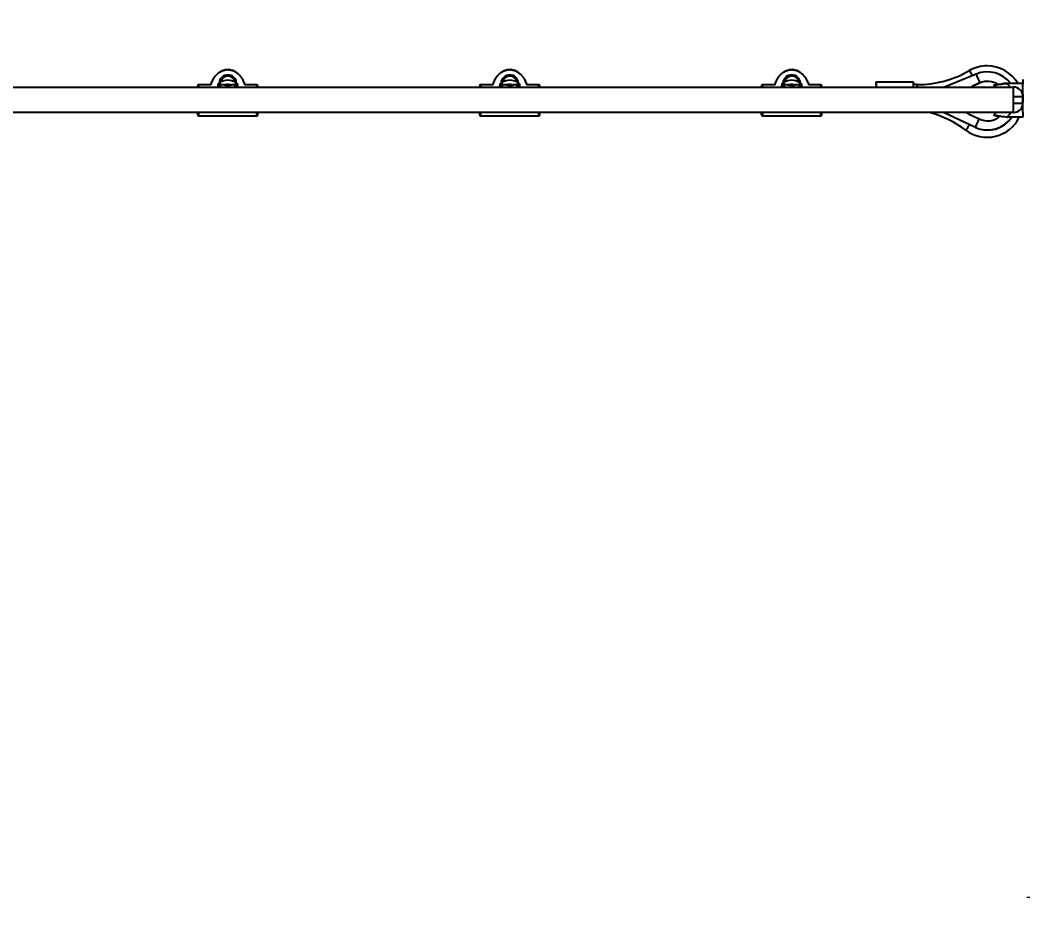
# Model space of a CAD drawing. Header units: millimetres. Extents: x -6755 to 6051, y -4026 to 4737.
# Drawn here: x 1274 to 2341, y -1979 to -1030 of the extents above; entities that cross this region are included whole.
import ezdxf

# ---------------------------------------------------------------- set-up
doc = ezdxf.new("R2010")
doc.units = ezdxf.units.MM
doc.layers.add('DIKOM_РАЗМЕР_ЗОНА', color=7, linetype='Continuous')
doc.layers.add('DIKOM_РАЗМЕР_ОБЪЕКТА', color=7, linetype='Continuous')
doc.styles.add('style1', font='arial.ttf', dxfattribs={"width": 0.8})
doc.dimstyles.new('1-50', dxfattribs={"dimtxt": 300, "dimasz": 200, "dimexe": 100, "dimexo": 0, "dimgap": 100, "dimtad": 1, "dimdec": 0, "dimtxsty": 'style1', "dimcen": 0, "dimclrd": 7, "dimclre": 7, "dimadec": 1, "dimazin": 2, "dimtfac": 1, "dimtdec": 0, "dimtmove": 0, "dimatfit": 3, "dimfxl": 0, "dimlwd": 25, "dimlwe": 18, "dimarcsym": 0})

# ---------------------------------------------------------------- blocks, each defined once
blk = doc.blocks.new('*D9')
at = {"layer": 'Defpoints', "color": 0, "transparency": 16777216}
for p in [(-5255, -1457), (3945, -1883.6), (-5255, -2467.3)]:
    blk.add_point(p, dxfattribs=at)
at = {"layer": 'DIKOM_РАЗМЕР_ОБЪЕКТА', "color": 7, "lineweight": 18, "transparency": 16777216}
for p, q in [((-5255, -1457), (-5255, -2567.3)), ((3945, -1883.6), (3945, -2567.3))]:
    blk.add_line(p, q, dxfattribs=at)
at = {"layer": 'DIKOM_РАЗМЕР_ОБЪЕКТА', "color": 7, "lineweight": 25, "transparency": 16777216}
blk.add_line((3745, -2467.3), (-5055, -2467.3), dxfattribs=at)
at = {"layer": 'DIKOM_РАЗМЕР_ОБЪЕКТА', "color": 7, "transparency": 16777216}
for points in [[(-5055, -2434), (-5055, -2500.6), (-5255, -2467.3)], [(3745, -2434), (3745, -2500.6), (3945, -2467.3)]]:
    blk.add_solid(points, dxfattribs=at)
at = {"layer": 'DIKOM_РАЗМЕР_ОБЪЕКТА', "color": 0, "transparency": 16777216, "insert": (-1405.6, -2214.1), "char_height": 300, "attachment_point": 5, "style": 'style1'}
blk.add_mtext('9200', dxfattribs=at)
blk = doc.blocks.new('*D10')
at = {"layer": 'Defpoints', "color": 0, "transparency": 16777216}
for p in [(161.4, 3237.1), (4805.7, 3237.1), (2345, -1962.9)]:
    blk.add_point(p, dxfattribs=at)
at = {"layer": 'DIKOM_РАЗМЕР_ОБЪЕКТА', "color": 7, "lineweight": 18, "transparency": 16777216}
for p, q in [((161.4, 3237.1), (4905.7, 3237.1)), ((2345, -1962.9), (4905.7, -1962.9))]:
    blk.add_line(p, q, dxfattribs=at)
at = {"layer": 'DIKOM_РАЗМЕР_ОБЪЕКТА', "color": 7, "lineweight": 25, "transparency": 16777216}
blk.add_line((4805.7, -1762.9), (4805.7, 3037.1), dxfattribs=at)
at = {"layer": 'DIKOM_РАЗМЕР_ОБЪЕКТА', "color": 7, "transparency": 16777216}
for points in [[(4772.4, 3037.1), (4839.1, 3037.1), (4805.7, 3237.1)], [(4772.4, -1762.9), (4839.1, -1762.9), (4805.7, -1962.9)]]:
    blk.add_solid(points, dxfattribs=at)
at = {"layer": 'DIKOM_РАЗМЕР_ОБЪЕКТА', "color": 0, "transparency": 16777216, "insert": (4552.6, 1252.1), "char_height": 300, "attachment_point": 5, "rotation": 90, "style": 'style1'}
blk.add_mtext('5200', dxfattribs=at)
blk = doc.blocks.new('*D11')
at = {"layer": 'Defpoints', "color": 0, "transparency": 16777216}
for p in [(-6755, -1512.9), (5445, -1512.9), (5445, -3926.5)]:
    blk.add_point(p, dxfattribs=at)
at = {"layer": 'DIKOM_РАЗМЕР_ЗОНА', "color": 7, "lineweight": 18, "transparency": 16777216}
for p, q in [((-6755, -1512.9), (-6755, -4026.5)), ((5445, -1512.9), (5445, -4026.5))]:
    blk.add_line(p, q, dxfattribs=at)
at = {"layer": 'DIKOM_РАЗМЕР_ЗОНА', "color": 7, "lineweight": 25, "transparency": 16777216}
blk.add_line((-6555, -3926.5), (5245, -3926.5), dxfattribs=at)
at = {"layer": 'DIKOM_РАЗМЕР_ЗОНА', "color": 7, "transparency": 16777216}
for points in [[(-6555, -3893.2), (-6555, -3959.8), (-6755, -3926.5)], [(5245, -3893.2), (5245, -3959.8), (5445, -3926.5)]]:
    blk.add_solid(points, dxfattribs=at)
at = {"layer": 'DIKOM_РАЗМЕР_ЗОНА', "color": 0, "transparency": 16777216, "insert": (-417.9, -3673.3), "char_height": 300, "attachment_point": 5, "style": 'style1'}
blk.add_mtext('12200', dxfattribs=at)
blk = doc.blocks.new('*D12')
at = {"layer": 'Defpoints', "color": 0, "transparency": 16777216}
for p in [(1320.9, 4737.1), (5951.4, 4737.1), (1809.4, -3462.9)]:
    blk.add_point(p, dxfattribs=at)
at = {"layer": 'DIKOM_РАЗМЕР_ЗОНА', "color": 7, "lineweight": 18, "transparency": 16777216}
for p, q in [((1320.9, 4737.1), (6051.4, 4737.1)), ((1809.4, -3462.9), (6051.4, -3462.9))]:
    blk.add_line(p, q, dxfattribs=at)
at = {"layer": 'DIKOM_РАЗМЕР_ЗОНА', "color": 7, "lineweight": 25, "transparency": 16777216}
blk.add_line((5951.4, -3262.9), (5951.4, 4537.1), dxfattribs=at)
at = {"layer": 'DIKOM_РАЗМЕР_ЗОНА', "color": 7, "transparency": 16777216}
for points in [[(5918, 4537.1), (5984.7, 4537.1), (5951.4, 4737.1)], [(5918, -3262.9), (5984.7, -3262.9), (5951.4, -3462.9)]]:
    blk.add_solid(points, dxfattribs=at)
at = {"layer": 'DIKOM_РАЗМЕР_ЗОНА', "color": 0, "transparency": 16777216, "insert": (5698.2, 975.1), "char_height": 300, "attachment_point": 5, "rotation": 90, "style": 'style1'}
blk.add_mtext('8200', dxfattribs=at)

msp = doc.modelspace()

# ---------------------------------------------------------------- linework, layer by layer
for p, q in [((1486.3, -1085.1), (1487.2, -1084.6)), ((1486.3, -1085.1), (1486.3, -1085.1)), ((1487.5, -1084.4), (1486.5, -1085)), ((1486.5, -1085), (1487, -1084.7)), ((1487.2, -1084.4), (1487.5, -1084.3)), ((1487.5, -1084.4), (1487.2, -1084.6)), ((1487.2, -1084.4), (1487.2, -1084.6)), ((1487.2, -1084.5), (1487.2, -1084.5)), ((1487.2, -1084.6), (1487.2, -1084.5)), ((1487.2, -1084.6), (1487.2, -1084.6)), ((1487.5, -1084.3), (1487.8, -1084.2)), ((1487.5, -1084.4), (1487.7, -1084.3)), ((1488.2, -1083.9), (1487.8, -1084.2)), ((1488.3, -1083.8), (1488.2, -1083.9)), ((1488.3, -1083.8), (1488.2, -1083.9)), ((1488.8, -1083.7), (1488.3, -1083.8)), ((1488.7, -1083.7), (1489.1, -1083.5)), ((1489.1, -1083.6), (1488.7, -1083.8)), ((1490.1, -1083.2), (1489, -1083.6)), ((1489.1, -1083.5), (1489.4, -1083.4)), ((1489.1, -1083.6), (1489.3, -1083.5)), ((1489.3, -1083.5), (1489.3, -1083.4)), ((1490.3, -1083.2), (1489.4, -1083.5)), ((1489.4, -1083.4), (1489.4, -1083.5)), ((1489.6, -1083.4), (1490.1, -1083.2)), ((1490.1, -1083.2), (1490.1, -1083.2)), ((1490.3, -1083.1), (1490.3, -1083.2)), ((1490.3, -1083.1), (1490.3, -1083.1)), ((1490.9, -1082.9), (1490.9, -1082.9)), ((1490.9, -1082.9), (1491, -1082.9)), ((1493.4, -1082.4), (1491.9, -1082.6)), ((1491.9, -1082.6), (1491.9, -1082.7)), ((1491.9, -1082.6), (1492, -1082.6)), ((1491.9, -1082.7), (1491.9, -1082.6)), ((1491.9, -1082.7), (1491.9, -1082.7)), ((1493.4, -1082.5), (1493.4, -1082.4)), ((1493.4, -1082.4), (1493.4, -1082.4)), ((1493.4, -1082.5), (1493.4, -1082.4)), ((1493.4, -1082.5), (1493.4, -1082.5)), ((1494.9, -1082.4), (1494.9, -1082.4)), ((1496, -1082.4), (1495, -1082.4)), ((1495.6, -1082.3), (1495.9, -1082.3)), ((1495.6, -1082.3), (1495.9, -1082.3)), ((1495.9, -1082.3), (1495.7, -1082.3)), ((1495.8, -1082.4), (1495.9, -1082.4)), ((1496, -1082.3), (1495.9, -1082.3)), ((1495.9, -1082.3), (1495.9, -1082.4)), ((1496, -1082.4), (1496, -1082.3)), ((1497.2, -1082.5), (1496.3, -1082.4)), ((1496.7, -1082.4), (1496.7, -1082.5)), ((1496.9, -1082.4), (1497.2, -1082.5)), ((1497.4, -1082.6), (1497.4, -1082.5)), ((1497.4, -1082.6), (1497.4, -1082.5)), ((1497.4, -1082.6), (1497.4, -1082.5)), ((1497.5, -1082.6), (1497.6, -1082.6)), ((1498.2, -1082.8), (1497.6, -1082.6)), ((1497.6, -1082.6), (1498.2, -1082.7)), ((1498.4, -1082.8), (1498.2, -1082.8)), ((1498.4, -1082.7), (1498.4, -1082.8)), ((1498.4, -1082.8), (1498.4, -1082.7)), ((1498.4, -1082.8), (1498.4, -1082.8)), ((1499.2, -1083), (1499.2, -1082.9)), ((1499.2, -1083), (1499.2, -1083)), ((1500.3, -1083.4), (1499.2, -1083)), ((1499.2, -1083), (1499.2, -1083)), ((1499.2, -1083), (1499.2, -1083)), ((1499.4, -1083), (1500.1, -1083.3)), ((1500.1, -1083.3), (1499.4, -1083.1)), ((1500.3, -1083.3), (1500.3, -1083.4)), ((1500.3, -1083.3), (1500.3, -1083.4)), ((1500.3, -1083.3), (1500.3, -1083.3)), ((1501, -1083.6), (1500.9, -1083.5)), ((1500.9, -1083.5), (1500.9, -1083.5)), ((1500.9, -1083.5), (1501.1, -1083.6)), ((1500.9, -1083.5), (1500.9, -1083.5)), ((1501.2, -1083.7), (1501, -1083.6)), ((1501.7, -1084), (1501.2, -1083.7)), ((1501.9, -1084.1), (1501.7, -1084)), ((1502, -1084.1), (1501.8, -1084)), ((1501.9, -1084), (1502, -1084.1)), ((1502.6, -1084.4), (1501.9, -1084.1)), ((1502, -1084), (1502, -1084.1)), ((1502, -1084), (1503.1, -1084.6)), ((1502.1, -1084.2), (1502, -1084.1)), ((1502.1, -1084.2), (1502.1, -1084)), ((1502.3, -1084.2), (1502.2, -1084.1)), ((1502.2, -1084.2), (1502.2, -1084.1)), ((1502.3, -1084.3), (1502.3, -1084.2)), ((1503.9, -1085.3), (1502.6, -1084.4)), ((1502.8, -1084.5), (1502.7, -1084.4)), ((1502.7, -1084.5), (1502.7, -1084.4)), ((1502.8, -1084.6), (1502.8, -1084.5)), ((1503.1, -1084.8), (1503.1, -1084.6)), ((1504.2, -1085.4), (1503.1, -1084.7)), ((1503.1, -1084.7), (1503.9, -1085.2)), ((1503.9, -1085.2), (1504, -1085.3)), ((1504, -1085.3), (1503.9, -1085.3)), ((1504.1, -1085.4), (1504, -1085.3)), ((1504, -1085.3), (1504.1, -1085.4)), ((1504.2, -1085.4), (1504.1, -1085.4)), ((1504.2, -1085.3), (1504.2, -1085.4)), ((1504.2, -1085.4), (1504.2, -1085.3)), ((1504.2, -1085.4), (1504.2, -1085.4)), ((1504.2, -1085.4), (1504.2, -1085.4)), ((1786.3, -1085.1), (1787.2, -1084.6)), ((1786.3, -1085.1), (1786.3, -1085.1)), ((1787.5, -1084.4), (1786.5, -1085)), ((1786.5, -1085), (1787, -1084.7)), ((1787.2, -1084.4), (1787.5, -1084.3)), ((1787.5, -1084.4), (1787.2, -1084.6)), ((1787.2, -1084.4), (1787.2, -1084.6)), ((1787.2, -1084.5), (1787.2, -1084.5)), ((1787.2, -1084.6), (1787.2, -1084.5)), ((1787.2, -1084.6), (1787.2, -1084.6)), ((1787.5, -1084.3), (1787.8, -1084.2)), ((1787.5, -1084.4), (1787.7, -1084.3)), ((1788.2, -1083.9), (1787.8, -1084.2)), ((1788.3, -1083.8), (1788.2, -1083.9)), ((1788.3, -1083.8), (1788.2, -1083.9)), ((1788.8, -1083.7), (1788.3, -1083.8)), ((1788.7, -1083.7), (1789.1, -1083.5)), ((1789.1, -1083.6), (1788.7, -1083.8)), ((1790.1, -1083.2), (1789, -1083.6)), ((1789.1, -1083.5), (1789.4, -1083.4)), ((1789.1, -1083.6), (1789.3, -1083.5)), ((1789.3, -1083.5), (1789.3, -1083.4)), ((1790.3, -1083.2), (1789.4, -1083.5)), ((1789.4, -1083.4), (1789.4, -1083.5)), ((1789.6, -1083.4), (1790.1, -1083.2)), ((1790.1, -1083.2), (1790.1, -1083.2)), ((1790.3, -1083.1), (1790.3, -1083.2)), ((1790.3, -1083.1), (1790.3, -1083.1)), ((1790.9, -1082.9), (1790.9, -1082.9)), ((1790.9, -1082.9), (1791, -1082.9)), ((1793.4, -1082.4), (1791.9, -1082.6)), ((1791.9, -1082.6), (1791.9, -1082.7)), ((1791.9, -1082.6), (1792, -1082.6)), ((1791.9, -1082.7), (1791.9, -1082.6)), ((1791.9, -1082.7), (1791.9, -1082.7)), ((1793.4, -1082.5), (1793.4, -1082.4)), ((1793.4, -1082.4), (1793.4, -1082.4)), ((1793.4, -1082.5), (1793.4, -1082.4)), ((1793.4, -1082.5), (1793.4, -1082.5)), ((1794.9, -1082.4), (1794.9, -1082.4)), ((1796, -1082.4), (1795, -1082.4)), ((1795.6, -1082.3), (1795.9, -1082.3)), ((1795.6, -1082.3), (1795.9, -1082.3)), ((1795.9, -1082.3), (1795.7, -1082.3)), ((1795.8, -1082.4), (1795.9, -1082.4)), ((1796, -1082.3), (1795.9, -1082.3)), ((1795.9, -1082.3), (1795.9, -1082.4)), ((1796, -1082.4), (1796, -1082.3)), ((1797.2, -1082.5), (1796.3, -1082.4)), ((1796.7, -1082.4), (1796.7, -1082.5)), ((1796.9, -1082.4), (1797.2, -1082.5)), ((1797.4, -1082.6), (1797.4, -1082.5)), ((1797.4, -1082.6), (1797.4, -1082.5)), ((1797.4, -1082.6), (1797.4, -1082.5)), ((1797.5, -1082.6), (1797.6, -1082.6)), ((1798.2, -1082.8), (1797.6, -1082.6)), ((1797.6, -1082.6), (1798.2, -1082.7)), ((1798.4, -1082.8), (1798.2, -1082.8)), ((1798.4, -1082.7), (1798.4, -1082.8)), ((1798.4, -1082.8), (1798.4, -1082.7)), ((1798.4, -1082.8), (1798.4, -1082.8)), ((1799.2, -1083), (1799.2, -1082.9)), ((1799.2, -1083), (1799.2, -1083)), ((1800.3, -1083.4), (1799.2, -1083)), ((1799.2, -1083), (1799.2, -1083)), ((1799.2, -1083), (1799.2, -1083)), ((1799.4, -1083), (1800.1, -1083.3)), ((1800.1, -1083.3), (1799.4, -1083.1)), ((1800.3, -1083.3), (1800.3, -1083.4)), ((1800.3, -1083.3), (1800.3, -1083.4)), ((1800.3, -1083.3), (1800.3, -1083.3)), ((1801, -1083.6), (1800.9, -1083.5)), ((1800.9, -1083.5), (1800.9, -1083.5)), ((1800.9, -1083.5), (1801.1, -1083.6)), ((1800.9, -1083.5), (1800.9, -1083.5)), ((1801.2, -1083.7), (1801, -1083.6)), ((1801.7, -1084), (1801.2, -1083.7)), ((1801.9, -1084.1), (1801.7, -1084)), ((1802, -1084.1), (1801.8, -1084)), ((1801.9, -1084), (1802, -1084.1)), ((1802.6, -1084.4), (1801.9, -1084.1)), ((1802, -1084), (1802, -1084.1)), ((1802, -1084), (1803.1, -1084.6)), ((1802.1, -1084.2), (1802, -1084.1)), ((1802.1, -1084.2), (1802.1, -1084)), ((1802.3, -1084.2), (1802.2, -1084.1)), ((1802.2, -1084.2), (1802.2, -1084.1)), ((1802.3, -1084.3), (1802.3, -1084.2)), ((1803.9, -1085.3), (1802.6, -1084.4)), ((1802.8, -1084.5), (1802.7, -1084.4)), ((1802.7, -1084.5), (1802.7, -1084.4)), ((1802.8, -1084.6), (1802.8, -1084.5)), ((1803.1, -1084.8), (1803.1, -1084.6)), ((1804.2, -1085.4), (1803.1, -1084.7)), ((1803.1, -1084.7), (1803.9, -1085.2)), ((1803.9, -1085.2), (1804, -1085.3)), ((1804, -1085.3), (1803.9, -1085.3)), ((1804.1, -1085.4), (1804, -1085.3)), ((1804, -1085.3), (1804.1, -1085.4)), ((1804.2, -1085.4), (1804.1, -1085.4)), ((1804.2, -1085.3), (1804.2, -1085.4)), ((1804.2, -1085.4), (1804.2, -1085.3)), ((1804.2, -1085.4), (1804.2, -1085.4)), ((1804.2, -1085.4), (1804.2, -1085.4)), ((2086.3, -1085.1), (2087.2, -1084.6)), ((2086.3, -1085.1), (2086.3, -1085.1)), ((2087.5, -1084.4), (2086.5, -1085)), ((2086.5, -1085), (2087, -1084.7)), ((2087.2, -1084.4), (2087.5, -1084.3)), ((2087.5, -1084.4), (2087.2, -1084.6)), ((2087.2, -1084.4), (2087.2, -1084.6)), ((2087.2, -1084.6), (2087.2, -1084.5)), ((2087.2, -1084.6), (2087.2, -1084.6)), ((2087.5, -1084.3), (2087.8, -1084.2)), ((2087.5, -1084.4), (2087.7, -1084.3)), ((2088.2, -1083.9), (2087.8, -1084.2)), ((2088.3, -1083.8), (2088.2, -1083.9)), ((2088.3, -1083.8), (2088.2, -1083.9)), ((2088.8, -1083.7), (2088.3, -1083.8)), ((2088.7, -1083.7), (2089.1, -1083.5)), ((2089.1, -1083.6), (2088.7, -1083.8)), ((2090.1, -1083.2), (2089, -1083.6)), ((2089.1, -1083.5), (2089.4, -1083.4)), ((2089.1, -1083.6), (2089.3, -1083.5)), ((2089.3, -1083.5), (2089.3, -1083.4)), ((2090.3, -1083.2), (2089.4, -1083.5)), ((2089.4, -1083.4), (2089.4, -1083.5)), ((2089.6, -1083.4), (2090.1, -1083.2)), ((2090.1, -1083.2), (2090.1, -1083.2)), ((2090.3, -1083.1), (2090.3, -1083.2)), ((2090.3, -1083.1), (2090.3, -1083.1)), ((2090.9, -1082.9), (2090.9, -1082.9)), ((2090.9, -1082.9), (2091, -1082.9)), ((2093.4, -1082.4), (2091.9, -1082.6)), ((2091.9, -1082.6), (2091.9, -1082.7)), ((2091.9, -1082.6), (2092, -1082.6)), ((2091.9, -1082.7), (2091.9, -1082.6)), ((2091.9, -1082.7), (2091.9, -1082.7)), ((2093.3, -1082.5), (2093.5, -1082.4)), ((2093.4, -1082.5), (2093.4, -1082.4)), ((2093.4, -1082.4), (2093.4, -1082.4)), ((2093.4, -1082.5), (2093.4, -1082.4)), ((2093.4, -1082.5), (2093.4, -1082.5)), ((2094.9, -1082.4), (2094.9, -1082.4)), ((2096, -1082.4), (2095, -1082.4)), ((2095.6, -1082.3), (2095.9, -1082.3)), ((2095.6, -1082.3), (2095.9, -1082.3)), ((2095.9, -1082.3), (2095.7, -1082.3)), ((2095.8, -1082.4), (2095.9, -1082.4)), ((2095.9, -1082.3), (2095.9, -1082.4)), ((2096, -1082.4), (2096, -1082.3)), ((2097.2, -1082.5), (2096.3, -1082.4)), ((2096.7, -1082.4), (2096.7, -1082.5)), ((2096.9, -1082.4), (2097.2, -1082.5)), ((2097.2, -1082.5), (2097.3, -1082.5)), ((2097.4, -1082.6), (2097.4, -1082.5)), ((2097.4, -1082.6), (2097.4, -1082.5)), ((2097.4, -1082.6), (2097.4, -1082.5)), ((2097.5, -1082.6), (2097.6, -1082.6)), ((2098.2, -1082.8), (2097.6, -1082.6)), ((2097.6, -1082.6), (2098.2, -1082.7)), ((2098.4, -1082.8), (2098.2, -1082.8)), ((2098.4, -1082.7), (2098.4, -1082.8)), ((2098.4, -1082.8), (2098.4, -1082.7)), ((2098.4, -1082.8), (2098.4, -1082.8)), ((2099.2, -1083), (2099.2, -1082.9)), ((2100.3, -1083.4), (2099.2, -1083)), ((2099.2, -1083), (2099.2, -1083)), ((2099.2, -1083), (2099.2, -1083)), ((2099.2, -1083), (2099.2, -1083)), ((2099.4, -1083), (2100.1, -1083.3)), ((2100.1, -1083.3), (2099.4, -1083.1)), ((2100.3, -1083.3), (2100.3, -1083.4)), ((2100.3, -1083.3), (2100.3, -1083.4)), ((2100.3, -1083.3), (2100.3, -1083.3)), ((2101, -1083.6), (2100.9, -1083.5)), ((2100.9, -1083.5), (2100.9, -1083.5)), ((2100.9, -1083.5), (2101.1, -1083.6)), ((2100.9, -1083.5), (2100.9, -1083.5)), ((2101.2, -1083.7), (2101, -1083.6)), ((2101.7, -1084), (2101.2, -1083.7)), ((2101.9, -1084.1), (2101.7, -1084)), ((2102, -1084.1), (2101.8, -1084)), ((2101.9, -1084), (2102, -1084.1)), ((2102.6, -1084.4), (2101.9, -1084.1)), ((2102, -1084), (2102, -1084.1)), ((2102, -1084), (2103.1, -1084.6)), ((2102.1, -1084.2), (2102, -1084.1)), ((2102.1, -1084.2), (2102.1, -1084)), ((2102.3, -1084.2), (2102.2, -1084.1)), ((2102.2, -1084.2), (2102.2, -1084.1)), ((2102.3, -1084.3), (2102.3, -1084.2)), ((2103.9, -1085.3), (2102.6, -1084.4)), ((2102.8, -1084.5), (2102.7, -1084.4)), ((2102.7, -1084.5), (2102.7, -1084.4)), ((2102.8, -1084.6), (2102.8, -1084.5)), ((2103.1, -1084.8), (2103.1, -1084.6)), ((2104.2, -1085.4), (2103.1, -1084.7)), ((2103.1, -1084.7), (2103.9, -1085.2)), ((2103.9, -1085.2), (2104, -1085.3)), ((2104, -1085.3), (2103.9, -1085.3)), ((2104.1, -1085.4), (2104, -1085.3)), ((2104, -1085.3), (2104.1, -1085.4)), ((2104.2, -1085.4), (2104.1, -1085.4)), ((2104.2, -1085.3), (2104.2, -1085.4)), ((2104.2, -1085.4), (2104.2, -1085.3)), ((2104.2, -1085.4), (2104.2, -1085.4)), ((2104.2, -1085.4), (2104.2, -1085.4)), ((2291.3, -1087.1), (2257.5, -1100.9)), ((1477.2, -1098.4), (1464, -1098.4)), ((1484.4, -1100.9), (1485, -1096.8)), ((1485, -1096.8), (1485.8, -1096.8)), ((1485, -1096.8), (1485.8, -1096.8)), ((1486.5, -1096.8), (1485.8, -1096.8)), ((1486.5, -1096.8), (1485.8, -1096.8)), ((1486.5, -1097.3), (1486.5, -1096.8)), ((1486.5, -1097.6), (1486.5, -1096.8)), ((1491.4, -1098.4), (1486.7, -1098.4)), ((1492.1, -1098.4), (1492.6, -1098.3)), ((1495, -1089.3), (1495, -1089.3)), ((1497.4, -1098.3), (1497.9, -1098.4)), ((1503.4, -1098.4), (1498.6, -1098.4)), ((1503.5, -1096.8), (1503.5, -1097.3)), ((1503.5, -1096.8), (1504.2, -1096.8)), ((1504.2, -1096.8), (1503.5, -1096.8)), ((1504.2, -1096.8), (1505, -1096.8)), ((1504.2, -1096.8), (1505, -1096.8)), ((1505, -1096.8), (1505.6, -1100.9)), ((1526, -1098.4), (1512.8, -1098.4)), ((1777.2, -1098.4), (1764, -1098.4)), ((1784.4, -1100.9), (1785, -1096.8)), ((1785, -1096.8), (1785.8, -1096.8)), ((1785, -1096.8), (1785.8, -1096.8)), ((1786.5, -1096.8), (1785.8, -1096.8)), ((1786.5, -1096.8), (1785.8, -1096.8)), ((1786.5, -1097.3), (1786.5, -1096.8)), ((1786.5, -1097.6), (1786.5, -1096.8)), ((1791.4, -1098.4), (1786.7, -1098.4)), ((1792.1, -1098.4), (1792.6, -1098.3)), ((1795, -1089.3), (1795, -1089.3)), ((1797.4, -1098.3), (1797.9, -1098.4)), ((1803.4, -1098.4), (1798.6, -1098.4)), ((1803.5, -1096.8), (1803.5, -1097.3)), ((1803.5, -1096.8), (1804.2, -1096.8)), ((1804.2, -1096.8), (1803.5, -1096.8)), ((1804.2, -1096.8), (1805, -1096.8)), ((1804.2, -1096.8), (1805, -1096.8)), ((1805, -1096.8), (1805.6, -1100.9)), ((1826, -1098.4), (1812.8, -1098.4)), ((2077.2, -1098.4), (2064, -1098.4)), ((2084.4, -1100.9), (2085, -1096.8)), ((2085, -1096.8), (2085.8, -1096.8)), ((2085, -1096.8), (2085.8, -1096.8)), ((2086.5, -1096.8), (2085.8, -1096.8)), ((2086.5, -1096.8), (2085.8, -1096.8)), ((2086.5, -1097.3), (2086.5, -1096.8)), ((2086.5, -1097.6), (2086.5, -1096.8)), ((2091.4, -1098.4), (2086.7, -1098.4)), ((2092.1, -1098.4), (2092.6, -1098.3)), ((2095, -1089.3), (2095, -1089.3)), ((2097.4, -1098.3), (2097.9, -1098.4)), ((2103.4, -1098.4), (2098.6, -1098.4)), ((2103.5, -1096.8), (2103.5, -1097.3)), ((2103.5, -1096.8), (2104.2, -1096.8)), ((2104.2, -1096.8), (2103.5, -1096.8)), ((2104.2, -1096.8), (2105, -1096.8)), ((2104.2, -1096.8), (2105, -1096.8)), ((2105, -1096.8), (2105.6, -1100.9)), ((2126, -1098.4), (2112.8, -1098.4)), ((2224.7, -1095.7), (2184.7, -1095.7)), ((2184.7, -1095.7), (2184.7, -1095.7)), ((2184.7, -1095.7), (2184.7, -1095.7)), ((2184.7, -1095.7), (2184.7, -1095.7)), ((2228.1, -1098.3), (2224.7, -1098.3)), ((2287.8, -1099.5), (2295.3, -1096.4)), ((2295.3, -1096.4), (2288.1, -1099.4)), ((2311.4, -1098.8), (2314.5, -1098.3)), ((2311.4, -1098.8), (2314.5, -1098.3)), ((2319.7, -1097.4), (2319.7, -1097.4)), ((2334, -1096.9), (2324.9, -1096.9)), ((2341, -1096.9), (2334, -1096.9)), ((2341, -1092.9), (2341, -1092.9)), ((2341, -1110.9), (2341, -1097.9)), ((959, -1100.9), (2331, -1100.9)), ((2076, -1100.9), (2076.2, -1100.9)), ((2083, -1100.9), (2331, -1100.9)), ((2331, -1117.9), (2331, -1110.9)), ((2331, -1110.9), (2341, -1110.9)), ((2331, -1117.9), (2341, -1117.9)), ((2341, -1127.9), (2341, -1117.9)), ((2331, -1127.9), (959, -1127.9)), ((2331, -1127.9), (2083, -1127.9)), ((2290.4, -1143.8), (2256.3, -1127.9)), ((2290.4, -1143.8), (2256.4, -1127.9)), ((2294.3, -1134.9), (2283.9, -1130)), ((1464, -1131.4), (1526, -1131.4)), ((1764, -1131.4), (1826, -1131.4)), ((2064, -1131.4), (2126, -1131.4)), ((2319.7, -1132.4), (2319.7, -1132.4)), ((2334, -1132.9), (2324.9, -1132.9)), ((2340.8, -1132.9), (2334, -1132.9)), ((2341, -1132.9), (2341, -1132.9)), ((2290.4, -1143.8), (2290.4, -1143.8))]:
    msp.add_line(p, q)
at = {"flags": 128}
for points in [[(1486.5, -1085), (1486.4, -1085.1), (1486.4, -1085.1), (1486.3, -1085.1), (1486.3, -1085.1), (1486.3, -1085.1)], [(1487.2, -1084.4), (1487.2, -1084.4), (1487.2, -1084.5), (1487.2, -1084.5)], [(1487.2, -1084.4), (1487.2, -1084.4), (1487.2, -1084.5), (1487.2, -1084.5)], [(1487.2, -1084.4), (1487.2, -1084.4), (1487.2, -1084.5), (1487.2, -1084.5)], [(1489.4, -1083.4), (1489.4, -1083.4), (1489.4, -1083.4), (1489.4, -1083.4)], [(1491, -1082.9), (1491.2, -1082.8), (1491.7, -1082.7), (1492, -1082.7)], [(1492.1, -1082.6), (1492, -1082.6), (1491.9, -1082.6)], [(1493.4, -1082.5), (1492.5, -1082.6), (1492, -1082.7)], [(1492.5, -1082.5), (1492.2, -1082.6), (1492.1, -1082.6)], [(1492.9, -1082.5), (1492.7, -1082.5), (1492.5, -1082.5)], [(1493.2, -1082.4), (1493, -1082.5), (1492.9, -1082.5)], [(1493.4, -1082.4), (1493.3, -1082.4), (1493.2, -1082.4)], [(1494.5, -1082.3), (1494.5, -1082.3), (1494.4, -1082.3)], [(1494.4, -1082.3), (1494.4, -1082.3), (1494.5, -1082.3)], [(1494.9, -1082.4), (1495.4, -1082.3), (1495.9, -1082.3)], [(1495, -1082.4), (1494.9, -1082.4), (1494.9, -1082.4), (1494.9, -1082.4), (1494.9, -1082.4), (1494.9, -1082.4), (1494.9, -1082.4), (1494.9, -1082.4)], [(1495.9, -1082.3), (1496, -1082.3), (1496, -1082.3), (1496, -1082.3)], [(1495.9, -1082.4), (1496, -1082.4), (1496, -1082.4), (1496, -1082.4)], [(1496, -1082.4), (1496.1, -1082.4), (1496.1, -1082.4)], [(1496.1, -1082.4), (1496.4, -1082.4), (1496.7, -1082.4)], [(1502.1, -1084), (1502, -1084), (1502, -1084)], [(1502.2, -1084.1), (1502.1, -1084.1), (1502.1, -1084)], [(1502.7, -1084.4), (1502.4, -1084.2), (1502.3, -1084.2)], [(1503.1, -1084.6), (1503.1, -1084.6), (1503.1, -1084.6), (1503.1, -1084.6)], [(1504.1, -1085.4), (1504.1, -1085.4), (1504.2, -1085.4)], [(1504.2, -1085.4), (1504.2, -1085.4), (1504.2, -1085.4)], [(1786.5, -1085), (1786.4, -1085.1), (1786.4, -1085.1), (1786.3, -1085.1), (1786.3, -1085.1), (1786.3, -1085.1)], [(1787.2, -1084.4), (1787.2, -1084.4), (1787.2, -1084.5), (1787.2, -1084.5)], [(1787.2, -1084.4), (1787.2, -1084.4), (1787.2, -1084.5), (1787.2, -1084.5)], [(1787.2, -1084.4), (1787.2, -1084.4), (1787.2, -1084.5), (1787.2, -1084.5)], [(1789.4, -1083.4), (1789.4, -1083.4), (1789.4, -1083.4), (1789.4, -1083.4)], [(1791, -1082.9), (1791.2, -1082.8), (1791.7, -1082.7), (1792, -1082.7)], [(1792.1, -1082.6), (1792, -1082.6), (1791.9, -1082.6)], [(1793.4, -1082.5), (1792.5, -1082.6), (1792, -1082.7)], [(1792.5, -1082.5), (1792.2, -1082.6), (1792.1, -1082.6)], [(1792.9, -1082.5), (1792.7, -1082.5), (1792.5, -1082.5)], [(1793.2, -1082.4), (1793, -1082.5), (1792.9, -1082.5)], [(1793.4, -1082.4), (1793.3, -1082.4), (1793.2, -1082.4)], [(1794.5, -1082.3), (1794.5, -1082.3), (1794.4, -1082.3)], [(1794.4, -1082.3), (1794.4, -1082.3), (1794.5, -1082.3)], [(1794.9, -1082.4), (1795.4, -1082.3), (1795.9, -1082.3)], [(1795, -1082.4), (1794.9, -1082.4), (1794.9, -1082.4), (1794.9, -1082.4), (1794.9, -1082.4), (1794.9, -1082.4), (1794.9, -1082.4), (1794.9, -1082.4)], [(1795.9, -1082.3), (1796, -1082.3), (1796, -1082.3), (1796, -1082.3)], [(1795.9, -1082.4), (1796, -1082.4), (1796, -1082.4), (1796, -1082.4)], [(1796, -1082.4), (1796.1, -1082.4), (1796.1, -1082.4)], [(1796.1, -1082.4), (1796.4, -1082.4), (1796.7, -1082.4)], [(1802.1, -1084), (1802, -1084), (1802, -1084)], [(1802.2, -1084.1), (1802.1, -1084.1), (1802.1, -1084)], [(1802.7, -1084.4), (1802.4, -1084.2), (1802.3, -1084.2)], [(1803.1, -1084.6), (1803.1, -1084.6), (1803.1, -1084.6), (1803.1, -1084.6)], [(1804.1, -1085.4), (1804.1, -1085.4), (1804.2, -1085.4)], [(1804.2, -1085.4), (1804.2, -1085.4), (1804.2, -1085.4)], [(2086.5, -1085), (2086.4, -1085.1), (2086.4, -1085.1), (2086.3, -1085.1), (2086.3, -1085.1), (2086.3, -1085.1)], [(2087.2, -1084.4), (2087.2, -1084.4), (2087.2, -1084.5), (2087.2, -1084.5)], [(2087.2, -1084.4), (2087.2, -1084.4), (2087.2, -1084.5), (2087.2, -1084.5)], [(2087.2, -1084.4), (2087.2, -1084.4), (2087.2, -1084.5), (2087.2, -1084.5)], [(2089.4, -1083.4), (2089.4, -1083.4), (2089.4, -1083.4), (2089.4, -1083.4)], [(2091, -1082.9), (2091.2, -1082.8), (2091.7, -1082.7), (2092, -1082.7)], [(2092.1, -1082.6), (2092, -1082.6), (2091.9, -1082.6)], [(2093.4, -1082.5), (2092.5, -1082.6), (2092, -1082.7)], [(2092.5, -1082.5), (2092.2, -1082.6), (2092.1, -1082.6)], [(2092.9, -1082.5), (2092.7, -1082.5), (2092.5, -1082.5)], [(2093.2, -1082.4), (2093, -1082.5), (2092.9, -1082.5)], [(2093.4, -1082.4), (2093.3, -1082.4), (2093.2, -1082.4)], [(2094.5, -1082.3), (2094.5, -1082.3), (2094.4, -1082.3)], [(2094.4, -1082.3), (2094.4, -1082.3), (2094.5, -1082.3)], [(2094.9, -1082.4), (2095.4, -1082.3), (2095.9, -1082.3)], [(2095, -1082.4), (2094.9, -1082.4), (2094.9, -1082.4), (2094.9, -1082.4), (2094.9, -1082.4), (2094.9, -1082.4), (2094.9, -1082.4), (2094.9, -1082.4)], [(2095.9, -1082.3), (2096, -1082.3), (2096, -1082.3), (2096, -1082.3), (2095.9, -1082.3)], [(2095.9, -1082.4), (2096, -1082.4), (2096, -1082.4), (2096, -1082.4)], [(2096, -1082.4), (2096.1, -1082.4), (2096.1, -1082.4)], [(2096.1, -1082.4), (2096.4, -1082.4), (2096.7, -1082.4)], [(2102.1, -1084), (2102, -1084), (2102, -1084)], [(2102.2, -1084.1), (2102.1, -1084.1), (2102.1, -1084)], [(2102.7, -1084.4), (2102.4, -1084.2), (2102.3, -1084.2)], [(2103.1, -1084.6), (2103.1, -1084.6), (2103.1, -1084.6), (2103.1, -1084.6)], [(2104.1, -1085.4), (2104.1, -1085.4), (2104.2, -1085.4)], [(2104.2, -1085.4), (2104.2, -1085.4), (2104.2, -1085.4)], [(2284, -1083.3), (2284.1, -1083.5), (2284.4, -1084), (2284.8, -1084.8), (2285.4, -1085.8), (2286.1, -1087), (2286.9, -1088.4), (2287.1, -1088.8)], [(1464, -1098.4), (1464, -1098.4), (1464, -1098.6), (1464, -1099.2), (1464, -1100.2), (1464, -1100.9)], [(1485, -1096.8), (1484.6, -1099.5), (1484.4, -1100.9)], [(1484.4, -1100.9), (1484.6, -1099.5), (1485, -1096.8)], [(1487.4, -1100.9), (1487.1, -1100.4), (1486.5, -1097.3)], [(1498.2, -1098.4), (1498.8, -1098.4), (1499, -1098.5), (1498.8, -1098.6), (1498.2, -1098.9), (1497.2, -1099.1), (1495.9, -1099.3), (1494.6, -1099.3), (1493.3, -1099.2), (1492.2, -1099), (1491.4, -1098.7), (1491, -1098.5), (1491, -1098.5), (1491.2, -1098.4), (1491.8, -1098.4)], [(1503.5, -1097.3), (1502.9, -1100.4), (1502.6, -1100.9)], [(1505.6, -1100.9), (1505.4, -1099.5), (1505, -1096.8)], [(1505, -1096.8), (1505.4, -1099.5), (1505.6, -1100.9)], [(1526, -1100.9), (1526, -1100.2), (1526, -1099.2), (1526, -1098.6), (1526, -1098.4), (1526, -1098.4)], [(1764, -1098.4), (1764, -1098.4), (1764, -1098.6), (1764, -1099.2), (1764, -1100.2), (1764, -1100.9)], [(1785, -1096.8), (1784.6, -1099.5), (1784.4, -1100.9)], [(1784.4, -1100.9), (1784.6, -1099.5), (1785, -1096.8)], [(1787.4, -1100.9), (1787.1, -1100.4), (1786.5, -1097.3)], [(1798.2, -1098.4), (1798.8, -1098.4), (1799, -1098.5), (1798.8, -1098.6), (1798.2, -1098.9), (1797.2, -1099.1), (1795.9, -1099.3), (1794.6, -1099.3), (1793.3, -1099.2), (1792.2, -1099), (1791.4, -1098.7), (1791, -1098.5), (1791, -1098.5), (1791.2, -1098.4), (1791.8, -1098.4)], [(1803.5, -1097.3), (1802.9, -1100.4), (1802.6, -1100.9)], [(1805.6, -1100.9), (1805.4, -1099.5), (1805, -1096.8)], [(1805, -1096.8), (1805.4, -1099.5), (1805.6, -1100.9)], [(1826, -1100.9), (1826, -1100.2), (1826, -1099.2), (1826, -1098.6), (1826, -1098.4), (1826, -1098.4)], [(2064, -1098.4), (2064, -1098.4), (2064, -1098.6), (2064, -1099.2), (2064, -1100.2), (2064, -1100.9)], [(2085, -1096.8), (2084.6, -1099.5), (2084.4, -1100.9)], [(2084.4, -1100.9), (2084.6, -1099.5), (2085, -1096.8)], [(2087.4, -1100.9), (2087.1, -1100.4), (2086.5, -1097.3)], [(2098.2, -1098.4), (2098.8, -1098.4), (2099, -1098.5), (2098.8, -1098.6), (2098.2, -1098.9), (2097.2, -1099.1), (2095.9, -1099.3), (2094.6, -1099.3), (2093.3, -1099.2), (2092.2, -1099), (2091.4, -1098.7), (2091, -1098.5), (2091, -1098.5), (2091.2, -1098.4), (2091.8, -1098.4)], [(2103.5, -1097.3), (2102.9, -1100.4), (2102.6, -1100.9)], [(2105.6, -1100.9), (2105.4, -1099.5), (2105, -1096.8)], [(2105, -1096.8), (2105.4, -1099.5), (2105.6, -1100.9)], [(2126, -1100.9), (2126, -1100.2), (2126, -1099.2), (2126, -1098.6), (2126, -1098.4), (2126, -1098.4)], [(2184.7, -1098.3), (2184.7, -1097.8), (2184.7, -1096.8), (2184.7, -1096.1), (2184.7, -1095.8), (2184.7, -1095.8), (2184.7, -1096.1), (2184.7, -1096.8), (2184.7, -1097.8), (2184.7, -1099.1), (2184.7, -1100.7), (2184.7, -1100.9)], [(2224.7, -1100.9), (2224.7, -1100.7), (2224.7, -1099.1), (2224.7, -1097.8), (2224.7, -1096.8), (2224.7, -1096.1), (2224.7, -1095.8), (2224.7, -1095.7)], [(2228.1, -1098.3), (2228.1, -1098.3), (2228.1, -1098.7), (2228.1, -1099.4), (2228.1, -1100.5), (2228.1, -1100.9)], [(2310.1, -1099), (2309.9, -1099.1), (2310, -1099.1), (2310.5, -1099), (2311.5, -1098.8), (2312.9, -1098.5), (2314.8, -1098.2), (2316.5, -1097.9), (2318.5, -1097.6), (2319.7, -1097.4)], [(2310, -1099.1), (2310.5, -1099), (2311.5, -1098.8), (2312.9, -1098.5), (2314.5, -1098.3)], [(2310, -1099.1), (2310.5, -1099), (2311.3, -1098.8)], [(2310, -1099.1), (2310.5, -1099), (2311.3, -1098.8)], [(2315.1, -1098.2), (2313, -1098.5), (2311.7, -1098.8), (2310.8, -1098.9), (2310.1, -1099)], [(2319.7, -1097.4), (2319.4, -1097.4), (2318.5, -1097.6), (2315.6, -1098.1), (2314.2, -1098.3), (2313.1, -1098.5), (2311.7, -1098.8), (2311.4, -1098.8), (2311.5, -1098.8), (2312, -1098.7), (2313, -1098.5), (2314.2, -1098.3), (2314.5, -1098.3)], [(2311.5, -1098.8), (2312, -1098.7), (2313, -1098.5), (2314.2, -1098.3), (2314.5, -1098.3)], [(2319.7, -1097.4), (2321.6, -1097.1), (2323.8, -1096.9)], [(2341, -1092.9), (2341, -1093), (2341, -1093.3), (2341, -1093.7), (2341, -1094.4), (2341, -1095.1), (2341, -1096), (2341, -1096.9), (2341, -1097.9)], [(1463, -1100.9), (1463, -1100), (1463, -1099.5)], [(1463, -1099.5), (1463, -1099.5), (1463, -1100), (1463, -1100.9)], [(1463, -1100.9), (1463, -1100.6), (1463, -1099.9), (1463, -1099.5)], [(1527, -1100.9), (1527, -1100.6), (1527, -1099.9), (1527, -1099.5), (1527, -1099.4)], [(1527, -1100.9), (1527, -1100), (1527, -1099.5), (1527, -1099.5)], [(1763, -1099.4), (1763, -1099.4), (1763, -1099.7), (1763, -1100.4), (1763, -1100.9)], [(1763, -1100.9), (1763, -1100.6), (1763, -1099.9), (1763, -1099.5)], [(1763, -1100.9), (1763, -1100), (1763, -1099.5)], [(1763, -1099.5), (1763, -1099.5), (1763, -1100), (1763, -1100.9)], [(1827, -1100.9), (1827, -1100.6), (1827, -1099.9), (1827, -1099.5), (1827, -1099.4)], [(1827, -1100.9), (1827, -1100), (1827, -1099.5), (1827, -1099.5)], [(2063, -1099.4), (2063, -1099.4), (2063, -1099.7), (2063, -1100.4), (2063, -1100.9)], [(2063, -1100.9), (2063, -1100.6), (2063, -1099.9), (2063, -1099.5)], [(2063, -1100.9), (2063, -1100), (2063, -1099.5)], [(2063, -1099.5), (2063, -1099.5), (2063, -1100), (2063, -1100.9)], [(2127, -1100.9), (2127, -1100.6), (2127, -1099.9), (2127, -1099.5), (2127, -1099.4)], [(2127, -1100.9), (2127, -1100), (2127, -1099.5), (2127, -1099.5)], [(2309.9, -1099.1), (2310.7, -1099.9), (2311.4, -1100.9)], [(2331, -1110.9), (2331, -1108.9), (2331, -1107.1), (2331, -1105.3), (2331, -1103.8), (2331, -1102.6), (2331, -1101.7), (2331, -1101.1), (2331, -1100.9)], [(2341, -1112.9), (2341, -1114.2), (2341, -1115.3), (2341, -1116.3), (2341, -1117), (2341, -1117.4), (2341, -1117.4), (2341, -1117), (2341, -1116.3), (2341, -1115.3), (2341, -1114.2), (2341, -1112.9), (2341, -1111.6), (2341, -1110.5), (2341, -1109.5), (2341, -1108.8), (2341, -1108.4), (2341, -1108.4), (2341, -1108.8), (2341, -1109.5), (2341, -1110.5), (2341, -1111.6), (2341, -1112.9)], [(2341, -1110.9), (2341, -1110.5), (2341, -1109.5), (2341, -1108.8), (2341, -1108.4), (2341, -1108.4), (2341, -1108.8), (2341, -1109.5), (2341, -1110.5), (2341, -1110.9)], [(2341, -1110.9), (2341, -1110.5), (2341, -1109.5), (2341, -1108.8), (2341, -1108.4), (2341, -1108.4), (2341, -1108.8), (2341, -1109.5), (2341, -1110.5), (2341, -1110.9)], [(2331, -1127.9), (2331, -1127.7), (2331, -1127.1), (2331, -1126.2), (2331, -1125), (2331, -1123.5), (2331, -1121.7), (2331, -1119.8), (2331, -1117.9)], [(1463, -1127.9), (1463, -1128.3), (1463, -1129.4), (1463, -1130.1), (1463, -1130.4), (1463, -1130.4)], [(1463, -1130.3), (1463, -1129.9), (1463, -1129.2), (1463, -1128.1), (1463, -1127.9)], [(1463, -1130.3), (1463, -1130.3), (1463, -1129.8), (1463, -1128.6), (1463, -1127.9)], [(1464, -1127.9), (1464, -1128.8), (1464, -1129.9), (1464, -1130.8), (1464, -1131.3), (1464, -1131.4)], [(1526, -1131.4), (1526, -1131.3), (1526, -1130.8), (1526, -1129.9), (1526, -1128.7), (1526, -1127.9)], [(1527, -1130.3), (1527, -1130.3), (1527, -1129.8), (1527, -1128.6), (1527, -1127.9)], [(1527, -1130.4), (1527, -1130.3), (1527, -1129.9), (1527, -1129.2), (1527, -1128.1), (1527, -1127.9)], [(1763, -1130.3), (1763, -1130.3), (1763, -1129.8), (1763, -1128.6), (1763, -1127.9)], [(1763, -1127.9), (1763, -1128.3), (1763, -1129.4), (1763, -1130.1), (1763, -1130.4), (1763, -1130.4)], [(1763, -1130.3), (1763, -1129.9), (1763, -1129.2), (1763, -1128.1), (1763, -1127.9)], [(1764, -1127.9), (1764, -1128.8), (1764, -1129.9), (1764, -1130.8), (1764, -1131.3), (1764, -1131.4)], [(1826, -1131.4), (1826, -1131.3), (1826, -1130.8), (1826, -1129.9), (1826, -1128.7), (1826, -1127.9)], [(1827, -1130.3), (1827, -1130.3), (1827, -1129.9), (1827, -1129.2), (1827, -1128.1), (1827, -1127.9)], [(1827, -1130.3), (1827, -1130.3), (1827, -1129.8), (1827, -1128.6), (1827, -1127.9)], [(2063, -1127.9), (2063, -1128.3), (2063, -1129.4), (2063, -1130.1), (2063, -1130.4), (2063, -1130.4)], [(2063, -1130.3), (2063, -1129.9), (2063, -1129.2), (2063, -1128.1), (2063, -1127.9)], [(2064, -1127.9), (2064, -1128.8), (2064, -1129.9), (2064, -1130.8), (2064, -1131.3), (2064, -1131.4)], [(2126, -1131.4), (2126, -1131.3), (2126, -1130.8), (2126, -1129.9), (2126, -1128.7), (2126, -1127.9)], [(2127, -1130.3), (2127, -1130.3), (2127, -1129.8), (2127, -1128.6), (2127, -1127.9)], [(2127, -1130.4), (2127, -1130.3), (2127, -1129.9), (2127, -1129.2), (2127, -1128.1), (2127, -1127.9)], [(2312.2, -1127.9), (2310.7, -1129.9), (2309.9, -1130.7)], [(2319.7, -1132.4), (2317.7, -1132.1), (2315.9, -1131.8), (2313, -1131.3), (2311.7, -1131), (2310.8, -1130.9), (2310.1, -1130.8), (2309.9, -1130.7), (2310.1, -1130.8)], [(2316.7, -1131.9), (2315.9, -1131.8), (2313, -1131.3), (2311.7, -1131), (2310.8, -1130.9), (2310.1, -1130.8), (2310.1, -1130.8)], [(2316.7, -1131.9), (2315.9, -1131.8), (2313, -1131.3), (2311.7, -1131), (2310.8, -1130.9), (2310.1, -1130.8), (2310.1, -1130.8)], [(2312.4, -1131.2), (2311.7, -1131), (2310.8, -1130.9), (2310.1, -1130.8), (2310.1, -1130.8)], [(2310.1, -1130.8), (2310.7, -1130.9), (2311.7, -1131), (2313.1, -1131.3), (2314.9, -1131.6), (2316.6, -1131.9), (2316.7, -1131.9)], [(2316.7, -1131.9), (2315.6, -1131.7), (2314.2, -1131.5), (2313.1, -1131.3), (2311.7, -1131), (2311.4, -1131), (2311.4, -1131)], [(2316.7, -1131.9), (2315.6, -1131.7), (2314.2, -1131.5), (2313.1, -1131.3), (2311.7, -1131), (2311.4, -1131), (2311.5, -1131), (2312, -1131.1), (2313, -1131.3), (2314.2, -1131.5), (2315.9, -1131.8), (2318.8, -1132.3), (2319.7, -1132.4)], [(2341, -1127.9), (2341, -1128.9), (2341, -1129.8), (2341, -1130.7), (2341, -1131.4), (2341, -1132.1), (2341, -1132.5), (2341, -1132.8), (2341, -1132.9)], [(2280.1, -1146.7), (2280.2, -1146.6), (2280.4, -1146.3), (2280.8, -1145.8), (2281.5, -1144.9), (2282.2, -1143.9), (2283.2, -1142.6), (2284.2, -1141.3), (2284.4, -1141)], [(2290.4, -1143.8), (2291.1, -1142), (2291.9, -1140.3), (2292.6, -1138.8), (2293.2, -1137.4), (2293.7, -1136.3), (2294.1, -1135.5), (2294.3, -1135), (2294.3, -1134.9)], [(2323.8, -1132.9), (2321.7, -1132.7), (2319.7, -1132.4)]]:
    msp.add_lwpolyline(points, dxfattribs=at)
for centre, radius, start, end in [((1495, -1097.2), 9.26, 2.6344, 177.3632), ((1486, -1084.3), 0.852, 291.2142, 306.6956), ((1486.6, -1083.8), 0.934, 296.766, 311.6378), ((1488.2, -1085.6), 1.55, 119.6872, 129.9276), ((1487, -1084.1), 0.434, 296.0508, 303.6365), ((1487, -1084.2), 0.433, 296.2277, 303.8463), ((1486.5, -1082.5), 2.15, 298.7058, 306.6115), ((1488.6, -1082.7), 1.02, 281.7757, 296.6613), ((1489.5, -1084.4), 0.961, 99.1482, 113.2306), ((1489.2, -1083.1), 0.358, 287.8617, 296.473), ((1489.2, -1083.2), 0.366, 288.1087, 296.5321), ((1489.2, -1082.4), 1.06, 281.4332, 292.6796), ((1490, -1082.8), 0.435, 278.3175, 306.7484), ((1489.9, -1082.6), 0.681, 284.7646, 303.2713), ((1489.5, -1070.3), 12.6, 276.4153, 281.2221), ((1490.6, -1062.9), 19.8, 278.1943, 281.0224), ((1491.8, -1067.9), 14.6, 276.6918, 280.1023), ((1496.3, -1078.4), 4.07, 266.2864, 270.9403), ((1496.3, -1086.7), 4.29, 81.5713, 84.6554), ((1497.1, -1083.3), 0.83, 75.8764, 84.9911), ((1497.6, -1081.8), 0.805, 248.2211, 262.7499), ((1497.5, -1082.3), 0.358, 238.5883, 272.1298), ((1498.4, -1082.1), 0.636, 253.1193, 271.3833), ((1498.4, -1082.2), 0.603, 253.4134, 272.484), ((1499.5, -1082.7), 0.37, 231.5812, 265.3732), ((1499.7, -1082.2), 0.91, 241.7638, 255.2033), ((1500.4, -1082.7), 0.711, 247.2551, 263.9578), ((1500.4, -1082.7), 0.649, 245.6443, 264.0175), ((1444.1, -1189), 119.8, 61.1588, 61.6187), ((1504.1, -1082.4), 2.46, 238.3884, 244.8886), ((1795, -1097.2), 9.26, 2.6344, 177.3632), ((1786, -1084.3), 0.852, 291.2142, 306.6956), ((1786.6, -1083.8), 0.934, 296.766, 311.6378), ((1788.2, -1085.6), 1.55, 119.6872, 129.9276), ((1787, -1084.1), 0.434, 296.0507, 303.6366), ((1787, -1084.2), 0.433, 296.2277, 303.8462), ((1786.5, -1082.5), 2.15, 298.7058, 306.6115), ((1788.6, -1082.7), 1.02, 281.7757, 296.6613), ((1789.5, -1084.4), 0.961, 99.1482, 113.2306), ((1789.2, -1083.1), 0.358, 287.8618, 296.4729), ((1789.2, -1083.2), 0.366, 288.1086, 296.5322), ((1789.2, -1082.4), 1.06, 281.4332, 292.6796), ((1790, -1082.8), 0.435, 278.3175, 306.7484), ((1789.9, -1082.6), 0.681, 284.7646, 303.2713), ((1789.5, -1070.3), 12.6, 276.4153, 281.2221), ((1790.6, -1062.9), 19.8, 278.1943, 281.0224), ((1791.8, -1067.9), 14.6, 276.6918, 280.1023), ((1796.3, -1078.4), 4.07, 266.2864, 270.9403), ((1796.3, -1086.7), 4.29, 81.5713, 84.6554), ((1797.1, -1083.3), 0.83, 75.8764, 84.9911), ((1797.6, -1081.8), 0.805, 248.2211, 262.7498), ((1797.5, -1082.3), 0.358, 238.5883, 272.1298), ((1798.4, -1082.1), 0.636, 253.1193, 271.3833), ((1798.4, -1082.2), 0.603, 253.4134, 272.484), ((1799.5, -1082.7), 0.37, 231.5811, 265.3732), ((1799.7, -1082.2), 0.91, 241.7638, 255.2033), ((1800.4, -1082.7), 0.711, 247.2551, 263.9578), ((1800.4, -1082.7), 0.649, 245.6443, 264.0175), ((1744.1, -1189), 119.8, 61.1588, 61.6187), ((1804.1, -1082.4), 2.46, 238.3884, 244.8886), ((2095, -1097.2), 9.26, 2.6344, 177.3632), ((2086, -1084.3), 0.852, 291.2142, 306.6956), ((2086.6, -1083.8), 0.934, 296.766, 311.6378), ((2088.2, -1085.6), 1.55, 119.6872, 129.9276), ((2087, -1084.1), 0.434, 296.0508, 303.6365), ((2087, -1084.2), 0.433, 296.2277, 303.8462), ((2086.5, -1082.5), 2.15, 298.7058, 306.6115), ((2088.6, -1082.7), 1.02, 281.7757, 296.6613), ((2089.5, -1084.4), 0.961, 99.1482, 113.2306), ((2089.2, -1083.1), 0.358, 287.8618, 296.4729), ((2089.2, -1083.2), 0.366, 288.1088, 296.532), ((2089.2, -1082.4), 1.06, 281.4332, 292.6796), ((2090, -1082.8), 0.435, 278.3175, 306.7483), ((2089.9, -1082.6), 0.681, 284.7645, 303.2713), ((2089.5, -1070.3), 12.6, 276.4153, 281.2221), ((2090.6, -1062.9), 19.8, 278.1943, 281.0224), ((2091.8, -1067.9), 14.6, 276.6918, 280.1023), ((2096.3, -1078.4), 4.07, 266.2864, 270.9403), ((2096.3, -1086.7), 4.29, 81.5713, 84.6554), ((2097.1, -1083.3), 0.83, 75.8764, 84.9911), ((2097.6, -1081.8), 0.805, 248.2211, 262.7499), ((2097.5, -1082.3), 0.358, 238.5882, 272.1299), ((2098.4, -1082.1), 0.636, 253.1193, 271.3833), ((2098.4, -1082.2), 0.603, 253.4134, 272.484), ((2099.5, -1082.7), 0.37, 231.5812, 265.3731), ((2099.7, -1082.2), 0.91, 241.7638, 255.2033), ((2100.4, -1082.7), 0.711, 247.2551, 263.9578), ((2100.4, -1082.7), 0.649, 245.6443, 264.0175), ((2044.1, -1189), 119.8, 61.1588, 61.6187), ((2104.1, -1082.4), 2.46, 238.3884, 244.8886), ((2228.1, -986.3), 112, 270, 299.9264), ((2302.9, -1116.3), 38, 90, 119.9264), ((2303.3, -1115.7), 31, 37.2429, 112.6894), ((2047, -1196.8), 267.8, 22.0326, 24.1925), ((2302.9, -1116.3), 38, 30.8161, 90), ((1464, -1099.4), 1, 90, 180), ((1464, -1099.4), 1, 90, 180), ((1494.4, -1097.1), 8.69, 177.6851, 205.9274), ((1495, -1097.3), 8.5, 3.3723, 176.6277), ((1495, -1110.2), 16.6, 59.5131, 120.2098), ((1495, -1097.3), 8, 12.0417, 167.9581), ((1495, -1097.3), 8, 90.0009, 167.9582), ((1495, -1097.3), 8, 89.9756, 167.4858), ((1491.9, -1095.9), 2.49, 267.2108, 284.3502), ((1495, -1109.7), 11.6, 77.9166, 102.0845), ((1495, -1097.3), 8, 12.5046, 90.0395), ((1498.1, -1095.9), 2.49, 255.6498, 272.7892), ((1497.3, -1097.6), 6.97, 330.3869, 6.3568), ((1526, -1099.4), 1, 0, 90), ((1526, -1099.4), 1, 0, 90), ((1764, -1099.4), 1, 90, 180), ((1764, -1099.4), 1, 90, 180), ((1794.4, -1097.1), 8.69, 177.6851, 205.9274), ((1795, -1097.3), 8.5, 3.3723, 176.6277), ((1795, -1110.2), 16.6, 59.5131, 120.2099), ((1795, -1097.3), 8, 12.0422, 167.9581), ((1795, -1097.3), 8, 90.0009, 167.9583), ((1795, -1097.3), 8, 89.9756, 167.4859), ((1791.9, -1095.9), 2.49, 267.2108, 284.3502), ((1795, -1109.7), 11.6, 77.9166, 102.0845), ((1795, -1097.3), 8, 12.5046, 90.0395), ((1798.1, -1095.9), 2.49, 255.6498, 272.7892), ((1797.3, -1097.6), 6.97, 330.3869, 6.3568), ((1826, -1099.4), 1, 0, 90), ((2064, -1099.4), 1, 90, 180), ((2064, -1099.4), 1, 90, 180), ((2094.4, -1097.1), 8.69, 177.6851, 205.9274), ((2095, -1097.3), 8.5, 3.3723, 176.6277), ((2095, -1110.2), 16.6, 59.5131, 120.2099), ((2095, -1097.3), 8, 12.0422, 167.9581), ((2095, -1097.3), 8, 90.0009, 167.9583), ((2095, -1097.3), 8, 89.9756, 167.4858), ((2091.9, -1095.9), 2.49, 267.2108, 284.3502), ((2095, -1109.7), 11.6, 77.9166, 102.0845), ((2095, -1097.3), 8, 12.5047, 90.0395), ((2098.1, -1095.9), 2.49, 255.6498, 272.7892), ((2097.3, -1097.6), 6.97, 330.3869, 6.3568), ((2126, -1099.4), 1, 0, 90), ((2126, -1099.4), 1, 0, 90), ((2303.3, -1115.8), 21, 57.4684, 112.2644), ((2324.9, -1126.9), 30, 90, 100), ((2324.9, -1126.9), 30, 90, 92.0988), ((2228.1, -986.3), 128, 296.4346, 298.0282), ((2331, -1110.9), 10, 0, 90), ((2331, -1117.9), 10, 270, 0), ((1464, -1130.4), 1, 180, 270), ((1464, -1130.4), 1, 180, 270), ((1526, -1130.4), 1, 270, 0), ((1526, -1130.4), 1, 270, 0), ((1764, -1130.4), 1, 180, 270), ((1826, -1130.4), 1, 270, 0), ((2064, -1130.4), 1, 180, 270), ((2126, -1130.4), 1, 270, 0), ((2126, -1130.4), 1, 270, 0), ((2212.9, -1236.3), 112, 53.1301, 75.3998), ((2212.9, -1236.3), 128, 55.7719, 57.8594), ((2302.9, -1116.3), 38, 233.1301, 334.0005), ((2303.3, -1115.6), 31, 245.3273, 326.1777), ((2303.3, -1115.7), 31, 245.3273, 326.2202), ((2303.3, -1115.8), 21, 244.9049, 309.9233), ((2324.9, -1102.9), 30, 267.9378, 270)]:
    msp.add_arc(centre, radius, start, end)
for points, knots in [([(1477.2, -1098.4), (1477.2, -1098.2), (1477.6, -1096.5), (1478.9, -1093.6), (1481, -1090), (1483.4, -1087.1), (1485.4, -1085.7), (1486.3, -1085)], [0, 0, 0, 0, 0.031069, 0.319839, 0.56109, 0.788687, 1, 1, 1, 1]), ([(1504.2, -1085.3), (1505, -1086), (1506.8, -1087.4), (1509.1, -1090.2), (1511.2, -1093.7), (1512.4, -1096.5), (1512.8, -1098.2), (1512.8, -1098.4)], [0, 0, 0, 0, 0.208819, 0.432473, 0.668515, 0.967799, 1, 1, 1, 1]), ([(1777.2, -1098.4), (1777.2, -1098.2), (1777.6, -1096.5), (1778.9, -1093.6), (1781, -1090), (1783.4, -1087.1), (1785.4, -1085.7), (1786.3, -1085)], [0, 0, 0, 0, 0.031069, 0.319839, 0.56109, 0.788687, 1, 1, 1, 1]), ([(1804.2, -1085.3), (1805, -1086), (1806.8, -1087.4), (1809.1, -1090.2), (1811.2, -1093.7), (1812.4, -1096.5), (1812.8, -1098.2), (1812.8, -1098.4)], [0, 0, 0, 0, 0.208819, 0.432473, 0.668515, 0.967799, 1, 1, 1, 1]), ([(2077.2, -1098.4), (2077.2, -1098.2), (2077.6, -1096.5), (2078.9, -1093.6), (2081, -1090), (2083.4, -1087.1), (2085.4, -1085.7), (2086.3, -1085)], [0, 0, 0, 0, 0.031069, 0.319839, 0.56109, 0.788687, 1, 1, 1, 1]), ([(2104.2, -1085.3), (2105, -1086), (2106.8, -1087.4), (2109.1, -1090.2), (2111.2, -1093.7), (2112.4, -1096.5), (2112.8, -1098.2), (2112.8, -1098.4)], [0, 0, 0, 0, 0.208819, 0.432473, 0.668515, 0.967799, 1, 1, 1, 1]), ([(2328.1, -1127.9), (2327.9, -1128.2), (2326.6, -1130.1), (2325.1, -1131.6), (2323.8, -1132.9)], [0, 0, 0, 0, 0.18802, 1, 1, 1, 1])]:
    msp.add_open_spline(points, degree=3, knots=knots)
for points in [[(1490.3, -1083.1), (1490.9, -1082.9)], [(1494.5, -1082.3), (1495, -1082.3)], [(1495, -1082.3), (1495.7, -1082.3)], [(1498.4, -1082.7), (1499.2, -1082.9)], [(1500.3, -1083.3), (1500.9, -1083.5)], [(1790.3, -1083.1), (1790.9, -1082.9)], [(1794.5, -1082.3), (1795, -1082.3)], [(1795, -1082.3), (1795.7, -1082.3)], [(1798.4, -1082.7), (1799.2, -1082.9)], [(1800.3, -1083.3), (1800.9, -1083.5)], [(2090.3, -1083.1), (2090.9, -1082.9)], [(2094.5, -1082.3), (2095, -1082.3)], [(2095, -1082.3), (2095.7, -1082.3)], [(2098.4, -1082.7), (2099.2, -1082.9)], [(2100.3, -1083.3), (2100.9, -1083.5)], [(2323.8, -1096.9), (2327.4, -1100.9)]]:
    msp.add_open_spline(points, degree=1)

# ---------------------------------------------------------------- dimensions: what is measured, and where the dimension line sits
at = {"layer": 'DIKOM_РАЗМЕР_ЗОНА'}
dim = msp.add_linear_dim(base=(5951.4, 4737.1), p1=(1809.4, -3462.9), p2=(1320.9, 4737.1), angle=90, dimstyle='1-50', dxfattribs=at)
dim.commit()
dim.dimension.update_dxf_attribs({"geometry": '*D12', "text_midpoint": (5951.4, 975.1), "dimtype": 160})
dim = msp.add_linear_dim(base=(5445, -3926.5), p1=(-6755, -1512.9), p2=(5445, -1512.9), dimstyle='1-50', dxfattribs=at)
dim.commit()
dim.dimension.update_dxf_attribs({"geometry": '*D11', "text_midpoint": (-417.9, -3926.5), "dimtype": 160})
at = {"layer": 'DIKOM_РАЗМЕР_ОБЪЕКТА'}
dim = msp.add_linear_dim(base=(4805.7, 3237.1), p1=(2345, -1962.9), p2=(161.4, 3237.1), angle=90, dimstyle='1-50', dxfattribs=at)
dim.commit()
dim.dimension.update_dxf_attribs({"geometry": '*D10', "text_midpoint": (4805.7, 1252.1), "dimtype": 160})
dim = msp.add_linear_dim(base=(-5255, -2467.3), p1=(3945, -1883.6), p2=(-5255, -1457), dimstyle='1-50', dxfattribs=at)
dim.commit()
dim.dimension.update_dxf_attribs({"geometry": '*D9', "text_midpoint": (-1405.6, -2467.3), "dimtype": 160})

doc.saveas('drawing.dxf')
